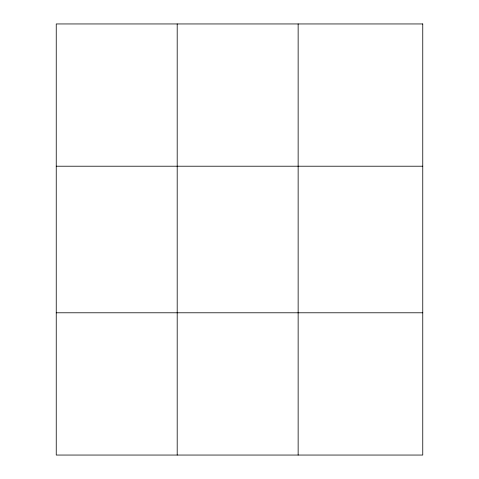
<?xml version="1.0" encoding="UTF-8"?>
<svg xmlns="http://www.w3.org/2000/svg" width="479" height="479" viewBox="0 0 479 479"><rect width="100%" height="100%" fill="white"/><g stroke="black" fill="none" stroke-linecap="round" stroke-linejoin="round"><path stroke-width="0.72" d="M177.194 455.05L177.194 23.95M298.142 455.05L298.142 23.95M56.241 166.213L422.759 166.213M56.241 312.787L422.759 312.787M422.759 23.95L422.759 455.05L56.241 455.05L56.241 23.95L422.759 23.95"/></g></svg>
